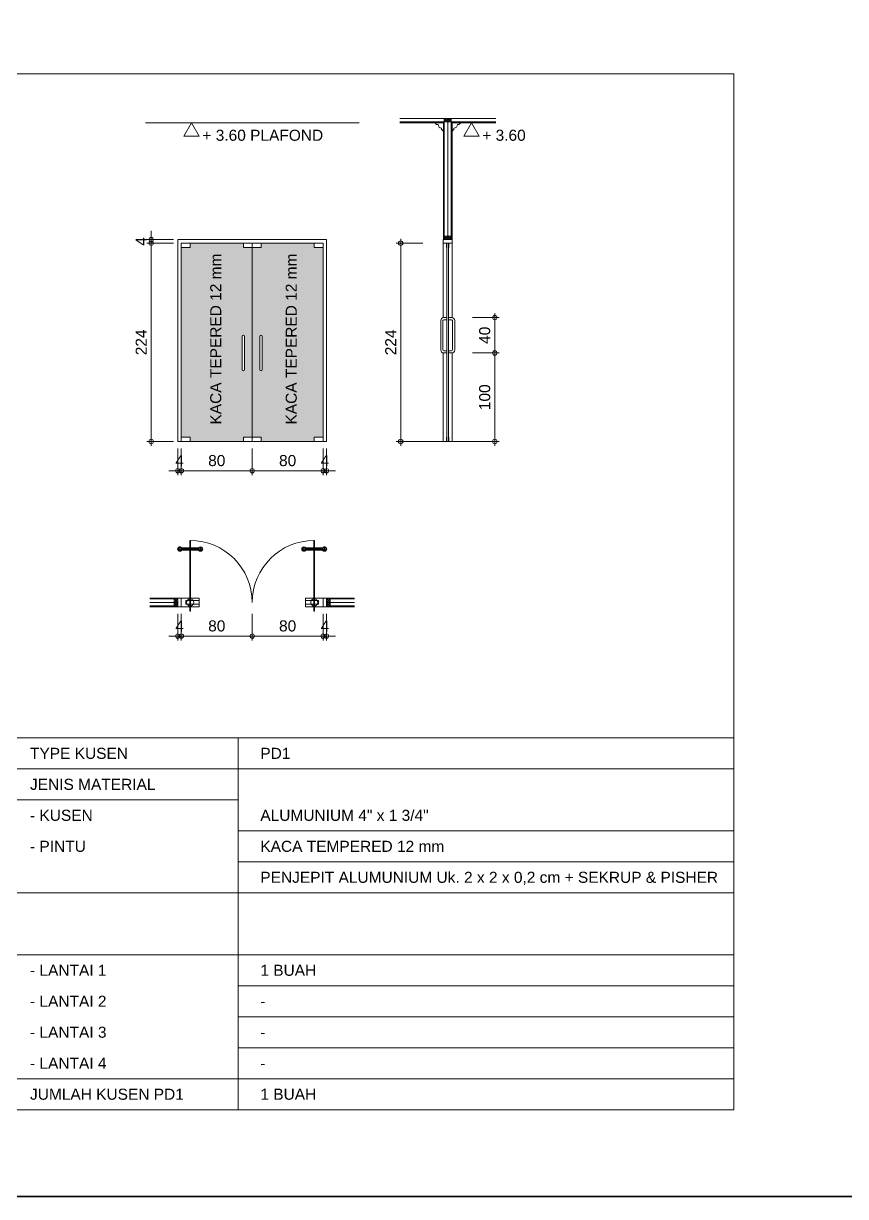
# Model space of a CAD drawing. Header units: millimetres. Extents: x -11 to 1625, y -267 to 180.
# Drawn here: x 1047.45 to 1066.01, y -46 to -19.5 of the extents above; entities that cross this region are included whole.
import ezdxf
from ezdxf.enums import TextEntityAlignment as Align

# ---------------------------------------------------------------- set-up
doc = ezdxf.new("R2010")
doc.units = ezdxf.units.MM
for name, color, linetype, lineweight in [('ars', 11, 'Continuous', 5), ('GRS KOP', 1, 'Continuous', 35), ('kop', 7, 'Continuous', 20), ('kus', 63, 'Continuous', 15), ('lan', 7, 'Continuous', 15), ('not', 7, 'Continuous', 20), ('PARTISI', 190, 'Continuous', 9), ('pla', 213, 'Continuous', 15), ('sol kaca', 9, 'Continuous', 0), ('u', 6, 'Continuous', 20)]:
    doc.layers.add(name, color=color, linetype=linetype, lineweight=lineweight)
doc.styles.add('BARU', font='complex.shx')
doc.styles.add('S', font='SIMPLEX', dxfattribs={"width": 1.1})
doc.styles.get("Standard").update_dxf_attribs({"font": 'ARIALUNI.TTF'})
doc.dimstyles.new('SK 50', dxfattribs={"dimtxt": 0.25, "dimasz": 0.1, "dimexe": 0, "dimexo": 0, "dimgap": 0.1, "dimtad": 1, "dimdec": 0, "dimlfac": 50, "dimzin": 12, "dimdsep": 46, "dimtxsty": 'Standard', "dimblk": 'BULAT', "dimcen": 0.1, "dimclrd": 256, "dimclre": 256, "dimclrt": 256, "dimadec": 0, "dimazin": 3, "dimtfac": 1, "dimtdec": 0, "dimtofl": 0, "dimtmove": 0, "dimatfit": 3, "dimldrblk": 'BULAT', "dimfxl": 0, "dimtolj": 1, "dimtzin": 0, "dimlwd": -1, "dimlwe": -1, "dimarcsym": 0})
pattern_1 = [(179.99999863, (168.150574, 1370.1802284), (6.07e-11, 0.0025352112676), [])]
pattern_2 = [(270.00000137, (2089.2034786, -550.872676), (0.0025352112676, 6.1e-11), [])]

# ---------------------------------------------------------------- blocks, each defined once
blk = doc.blocks.new('kop')
at = {"layer": 'GRS KOP'}
blk.add_lwpolyline([(1, 54), (83, 54), (83, 1), (1, 1)], close=True, dxfattribs=at)
at = {"layer": 'kop', "style": 'BARU', "flags": 4}
for p, height in [((73.8, 5.4), 0.35), ((80.303, 5.382), 0.25), ((73.8, 4.9), 0.35), ((80.303, 4.882), 0.25), ((73.8, 4.4), 0.35), ((80.303, 4.382), 0.25)]:
    blk.add_attdef('-', p, '', height=height, dxfattribs=at)
at = {"layer": 'kop', "flags": 4}
for tag, p in [('AR-00', (78.057, 2.648)), ('00', (81.238, 2.647))]:
    blk.add_attdef(tag, text='', height=0.35, dxfattribs=at).set_placement(p, align=Align.MIDDLE)
blk = doc.blocks.new('BULAT')
for p, q in [((-1, 0), (1, 0)), ((0, -1), (0, 1))]:
    blk.add_line(p, q)
blk.add_circle((0, 0), 0.5)
blk = doc.blocks.new('*D1682')
at = {"layer": 'Defpoints', "color": 0, "ltscale": 0.15}
for p in [(1056.465, -24.464), (1055.965, -28.944), (1056.465, -28.944)]:
    blk.add_point(p, dxfattribs=at)
at = {"layer": 'u', "ltscale": 0.15}
for p, q in [((1056.465, -24.464), (1055.965, -24.464)), ((1055.965, -24.564), (1055.965, -28.844)), ((1056.465, -28.944), (1055.965, -28.944))]:
    blk.add_line(p, q, dxfattribs=at)
at = {"layer": 'u', "ltscale": 0.15, "xscale": 0.1, "yscale": 0.1, "zscale": 0.1}
for p, rotation in [((1055.965, -24.464), 90), ((1055.965, -28.944), 270)]:
    blk.add_blockref('BULAT', p, dxfattribs=dict(at, rotation=rotation))
at = {"layer": 'u', "ltscale": 0.15, "insert": (1055.74, -26.704), "char_height": 0.25, "attachment_point": 5, "rotation": 90}
blk.add_mtext('\\A1;224', dxfattribs=at)
blk = doc.blocks.new('*D1683')
at = {"layer": 'Defpoints', "color": 0, "ltscale": 0.15}
for p in [(1057.59, -26.944), (1057.59, -28.944), (1058.09, -28.944)]:
    blk.add_point(p, dxfattribs=at)
at = {"layer": 'u', "ltscale": 0.15}
for p, q in [((1057.59, -26.944), (1058.09, -26.944)), ((1058.09, -27.044), (1058.09, -28.844)), ((1057.59, -28.944), (1058.09, -28.944))]:
    blk.add_line(p, q, dxfattribs=at)
at = {"layer": 'u', "ltscale": 0.15, "xscale": 0.1, "yscale": 0.1, "zscale": 0.1}
for p, rotation in [((1058.09, -26.944), 90), ((1058.09, -28.944), 270)]:
    blk.add_blockref('BULAT', p, dxfattribs=dict(at, rotation=rotation))
at = {"layer": 'u', "ltscale": 0.15, "insert": (1057.863, -27.944), "char_height": 0.25, "attachment_point": 5, "rotation": 90}
blk.add_mtext('\\A1;100', dxfattribs=at)
blk = doc.blocks.new('*D1684')
at = {"layer": 'Defpoints', "color": 0, "ltscale": 0.15}
for p in [(1057.59, -26.144), (1057.59, -26.944), (1058.09, -26.944)]:
    blk.add_point(p, dxfattribs=at)
at = {"layer": 'u', "ltscale": 0.15}
for p, q in [((1057.59, -26.144), (1058.09, -26.144)), ((1058.09, -26.244), (1058.09, -26.844)), ((1057.59, -26.944), (1058.09, -26.944))]:
    blk.add_line(p, q, dxfattribs=at)
at = {"layer": 'u', "ltscale": 0.15, "xscale": 0.1, "yscale": 0.1, "zscale": 0.1}
for p, rotation in [((1058.09, -26.144), 90), ((1058.09, -26.944), 270)]:
    blk.add_blockref('BULAT', p, dxfattribs=dict(at, rotation=rotation))
at = {"layer": 'u', "ltscale": 0.15, "insert": (1057.863, -26.544), "char_height": 0.25, "attachment_point": 5, "rotation": 90}
blk.add_mtext('\\A1;40', dxfattribs=at)
blk = doc.blocks.new('PEILA')
blk.add_lwpolyline([(-0.188, -0.325), (0.188, -0.325), (0, 0)], close=True)
at = {"style": 'S', "width": 1.1, "flags": 4}
blk.add_attdef('CAT', (0.265, -0.289), '', height=0.2, dxfattribs=at)
blk = doc.blocks.new('*D1694')
at = {"layer": 'Defpoints', "color": 0, "ltscale": 0.15}
for p in [(1050.833, -24.464), (1050.333, -28.944), (1050.833, -28.944)]:
    blk.add_point(p, dxfattribs=at)
at = {"layer": 'u', "ltscale": 0.15}
for p, q in [((1050.833, -24.464), (1050.333, -24.464)), ((1050.333, -24.564), (1050.333, -28.844)), ((1050.833, -28.944), (1050.333, -28.944))]:
    blk.add_line(p, q, dxfattribs=at)
at = {"layer": 'u', "ltscale": 0.15, "xscale": 0.1, "yscale": 0.1, "zscale": 0.1}
for p, rotation in [((1050.333, -24.464), 90), ((1050.333, -28.944), 270)]:
    blk.add_blockref('BULAT', p, dxfattribs=dict(at, rotation=rotation))
at = {"layer": 'u', "ltscale": 0.15, "insert": (1050.107, -26.704), "char_height": 0.25, "attachment_point": 5, "rotation": 90}
blk.add_mtext('\\A1;224', dxfattribs=at)
blk = doc.blocks.new('*D1695')
at = {"layer": 'Defpoints', "color": 0, "ltscale": 0.15}
for p in [(1050.333, -24.464), (1050.833, -24.384), (1050.833, -24.464)]:
    blk.add_point(p, dxfattribs=at)
at = {"layer": 'u', "ltscale": 0.15}
for p, q in [((1050.333, -24.284), (1050.333, -24.184)), ((1050.833, -24.384), (1050.333, -24.384)), ((1050.833, -24.464), (1050.333, -24.464)), ((1050.333, -24.564), (1050.333, -24.664))]:
    blk.add_line(p, q, dxfattribs=at)
at = {"layer": 'u', "ltscale": 0.15, "xscale": 0.1, "yscale": 0.1, "zscale": 0.1}
for p, rotation in [((1050.333, -24.384), 270), ((1050.333, -24.464), 90)]:
    blk.add_blockref('BULAT', p, dxfattribs=dict(at, rotation=rotation))
at = {"layer": 'u', "ltscale": 0.15, "insert": (1050.108, -24.424), "char_height": 0.25, "attachment_point": 5, "rotation": 90}
blk.add_mtext('\\A1;4', dxfattribs=at)
blk = doc.blocks.new('*D1696')
at = {"layer": 'Defpoints', "color": 0, "ltscale": 0.15}
for p in [(1051.013, -29.104), (1052.613, -29.104), (1052.613, -29.604)]:
    blk.add_point(p, dxfattribs=at)
at = {"layer": 'u', "ltscale": 0.15}
for p, q in [((1051.013, -29.104), (1051.013, -29.604)), ((1052.613, -29.104), (1052.613, -29.604)), ((1051.113, -29.604), (1052.513, -29.604))]:
    blk.add_line(p, q, dxfattribs=at)
at = {"layer": 'u', "ltscale": 0.15, "xscale": 0.1, "yscale": 0.1, "zscale": 0.1, "rotation": 180}
blk.add_blockref('BULAT', (1051.013, -29.604), dxfattribs=at)
at = {"layer": 'u', "ltscale": 0.15, "xscale": 0.1, "yscale": 0.1, "zscale": 0.1}
blk.add_blockref('BULAT', (1052.613, -29.604), dxfattribs=at)
at = {"layer": 'u', "ltscale": 0.15, "insert": (1051.813, -29.376), "char_height": 0.25, "attachment_point": 5}
blk.add_mtext('\\A1;80', dxfattribs=at)
blk = doc.blocks.new('*D1697')
at = {"layer": 'Defpoints', "color": 0, "ltscale": 0.15}
for p in [(1052.613, -29.104), (1054.213, -29.104), (1054.213, -29.604)]:
    blk.add_point(p, dxfattribs=at)
at = {"layer": 'u', "ltscale": 0.15}
for p, q in [((1052.613, -29.104), (1052.613, -29.604)), ((1054.213, -29.104), (1054.213, -29.604)), ((1052.713, -29.604), (1054.113, -29.604))]:
    blk.add_line(p, q, dxfattribs=at)
at = {"layer": 'u', "ltscale": 0.15, "xscale": 0.1, "yscale": 0.1, "zscale": 0.1, "rotation": 180}
blk.add_blockref('BULAT', (1052.613, -29.604), dxfattribs=at)
at = {"layer": 'u', "ltscale": 0.15, "xscale": 0.1, "yscale": 0.1, "zscale": 0.1}
blk.add_blockref('BULAT', (1054.213, -29.604), dxfattribs=at)
at = {"layer": 'u', "ltscale": 0.15, "insert": (1053.413, -29.376), "char_height": 0.25, "attachment_point": 5}
blk.add_mtext('\\A1;80', dxfattribs=at)
blk = doc.blocks.new('*D1698')
at = {"layer": 'Defpoints', "color": 0, "ltscale": 0.15}
for p in [(1054.213, -29.104), (1054.293, -29.104), (1054.293, -29.604)]:
    blk.add_point(p, dxfattribs=at)
at = {"layer": 'u', "ltscale": 0.15}
for p, q in [((1054.213, -29.104), (1054.213, -29.604)), ((1054.293, -29.104), (1054.293, -29.604)), ((1054.113, -29.604), (1054.013, -29.604)), ((1054.393, -29.604), (1054.493, -29.604))]:
    blk.add_line(p, q, dxfattribs=at)
at = {"layer": 'u', "ltscale": 0.15, "xscale": 0.1, "yscale": 0.1, "zscale": 0.1}
blk.add_blockref('BULAT', (1054.213, -29.604), dxfattribs=at)
at = {"layer": 'u', "ltscale": 0.15, "xscale": 0.1, "yscale": 0.1, "zscale": 0.1, "rotation": 180}
blk.add_blockref('BULAT', (1054.293, -29.604), dxfattribs=at)
at = {"layer": 'u', "ltscale": 0.15, "insert": (1054.253, -29.379), "char_height": 0.25, "attachment_point": 5}
blk.add_mtext('\\A1;4', dxfattribs=at)
blk = doc.blocks.new('*D1699')
at = {"layer": 'Defpoints', "color": 0, "ltscale": 0.15}
for p in [(1050.933, -29.104), (1051.013, -29.104), (1051.013, -29.604)]:
    blk.add_point(p, dxfattribs=at)
at = {"layer": 'u', "ltscale": 0.15}
for p, q in [((1050.933, -29.104), (1050.933, -29.604)), ((1051.013, -29.104), (1051.013, -29.604)), ((1050.833, -29.604), (1050.733, -29.604)), ((1051.113, -29.604), (1051.213, -29.604))]:
    blk.add_line(p, q, dxfattribs=at)
at = {"layer": 'u', "ltscale": 0.15, "xscale": 0.1, "yscale": 0.1, "zscale": 0.1}
blk.add_blockref('BULAT', (1050.933, -29.604), dxfattribs=at)
at = {"layer": 'u', "ltscale": 0.15, "xscale": 0.1, "yscale": 0.1, "zscale": 0.1, "rotation": 180}
blk.add_blockref('BULAT', (1051.013, -29.604), dxfattribs=at)
at = {"layer": 'u', "ltscale": 0.15, "insert": (1050.973, -29.379), "char_height": 0.25, "attachment_point": 5}
blk.add_mtext('\\A1;4', dxfattribs=at)
blk = doc.blocks.new('*D1770')
at = {"layer": 'Defpoints', "color": 0, "ltscale": 0.15}
for p in [(1051.013, -32.839), (1052.613, -32.839), (1052.613, -33.339)]:
    blk.add_point(p, dxfattribs=at)
at = {"layer": 'u', "ltscale": 0.15}
for p, q in [((1051.013, -32.839), (1051.013, -33.339)), ((1052.613, -32.839), (1052.613, -33.339)), ((1051.113, -33.339), (1052.513, -33.339))]:
    blk.add_line(p, q, dxfattribs=at)
at = {"layer": 'u', "ltscale": 0.15, "xscale": 0.1, "yscale": 0.1, "zscale": 0.1, "rotation": 180}
blk.add_blockref('BULAT', (1051.013, -33.339), dxfattribs=at)
at = {"layer": 'u', "ltscale": 0.15, "xscale": 0.1, "yscale": 0.1, "zscale": 0.1}
blk.add_blockref('BULAT', (1052.613, -33.339), dxfattribs=at)
at = {"layer": 'u', "ltscale": 0.15, "insert": (1051.813, -33.111), "char_height": 0.25, "attachment_point": 5}
blk.add_mtext('\\A1;80', dxfattribs=at)
blk = doc.blocks.new('*D1771')
at = {"layer": 'Defpoints', "color": 0, "ltscale": 0.15}
for p in [(1052.613, -32.839), (1054.213, -32.839), (1054.213, -33.339)]:
    blk.add_point(p, dxfattribs=at)
at = {"layer": 'u', "ltscale": 0.15}
for p, q in [((1052.613, -32.839), (1052.613, -33.339)), ((1054.213, -32.839), (1054.213, -33.339)), ((1052.713, -33.339), (1054.113, -33.339))]:
    blk.add_line(p, q, dxfattribs=at)
at = {"layer": 'u', "ltscale": 0.15, "xscale": 0.1, "yscale": 0.1, "zscale": 0.1, "rotation": 180}
blk.add_blockref('BULAT', (1052.613, -33.339), dxfattribs=at)
at = {"layer": 'u', "ltscale": 0.15, "xscale": 0.1, "yscale": 0.1, "zscale": 0.1}
blk.add_blockref('BULAT', (1054.213, -33.339), dxfattribs=at)
at = {"layer": 'u', "ltscale": 0.15, "insert": (1053.413, -33.111), "char_height": 0.25, "attachment_point": 5}
blk.add_mtext('\\A1;80', dxfattribs=at)
blk = doc.blocks.new('*D1772')
at = {"layer": 'Defpoints', "color": 0, "ltscale": 0.15}
for p in [(1054.213, -32.839), (1054.293, -32.839), (1054.293, -33.339)]:
    blk.add_point(p, dxfattribs=at)
at = {"layer": 'u', "ltscale": 0.15}
for p, q in [((1054.213, -32.839), (1054.213, -33.339)), ((1054.293, -32.839), (1054.293, -33.339)), ((1054.113, -33.339), (1054.013, -33.339)), ((1054.393, -33.339), (1054.493, -33.339))]:
    blk.add_line(p, q, dxfattribs=at)
at = {"layer": 'u', "ltscale": 0.15, "xscale": 0.1, "yscale": 0.1, "zscale": 0.1}
blk.add_blockref('BULAT', (1054.213, -33.339), dxfattribs=at)
at = {"layer": 'u', "ltscale": 0.15, "xscale": 0.1, "yscale": 0.1, "zscale": 0.1, "rotation": 180}
blk.add_blockref('BULAT', (1054.293, -33.339), dxfattribs=at)
at = {"layer": 'u', "ltscale": 0.15, "insert": (1054.253, -33.114), "char_height": 0.25, "attachment_point": 5}
blk.add_mtext('\\A1;4', dxfattribs=at)
blk = doc.blocks.new('*D1773')
at = {"layer": 'Defpoints', "color": 0, "ltscale": 0.15}
for p in [(1050.933, -32.839), (1051.013, -32.839), (1051.013, -33.339)]:
    blk.add_point(p, dxfattribs=at)
at = {"layer": 'u', "ltscale": 0.15}
for p, q in [((1050.933, -32.839), (1050.933, -33.339)), ((1051.013, -32.839), (1051.013, -33.339)), ((1050.833, -33.339), (1050.733, -33.339)), ((1051.113, -33.339), (1051.213, -33.339))]:
    blk.add_line(p, q, dxfattribs=at)
at = {"layer": 'u', "ltscale": 0.15, "xscale": 0.1, "yscale": 0.1, "zscale": 0.1}
blk.add_blockref('BULAT', (1050.933, -33.339), dxfattribs=at)
at = {"layer": 'u', "ltscale": 0.15, "xscale": 0.1, "yscale": 0.1, "zscale": 0.1, "rotation": 180}
blk.add_blockref('BULAT', (1051.013, -33.339), dxfattribs=at)
at = {"layer": 'u', "ltscale": 0.15, "insert": (1050.973, -33.114), "char_height": 0.25, "attachment_point": 5}
blk.add_mtext('\\A1;4', dxfattribs=at)

msp = doc.modelspace()

# ---------------------------------------------------------------- hatches: boundary and pattern name
at = {"layer": 'kus', "lineweight": 5}
h = msp.add_hatch(dxfattribs=at)
h.set_pattern_fill('ANSI31', color=256, scale=0.020282, angle=-315.00000137, style=0)
h.set_pattern_definition(pattern_1)
h.paths.add_polyline_path([(1050.9299777, -31.3737634, 1), (1051.0313862, -31.3737634, 1)])
h.paths.add_polyline_path([(1050.9416346, -31.3737634, -1), (1051.0197293, -31.3737634, -1)], flags=16)
h = msp.add_hatch(dxfattribs=at)
h.set_pattern_fill('ANSI31', color=256, scale=0.020282, angle=-315.00000137, style=0)
h.set_pattern_definition(pattern_2)
h.paths.add_polyline_path([(1051.4961662, -31.3737634, -1), (1051.3947578, -31.3737634, -1)])
h.paths.add_polyline_path([(1051.4845094, -31.3737634, 1), (1051.4064147, -31.3737634, 1)], flags=16)
h = msp.add_hatch(dxfattribs=at)
h.set_pattern_fill('ANSI31', color=256, scale=0.020282, angle=-315.00000137, style=0)
h.set_pattern_definition(pattern_2)
h.paths.add_polyline_path([(1053.7299777, -31.3737634, 1), (1053.8313862, -31.3737634, 1)])
h.paths.add_polyline_path([(1053.7416346, -31.3737634, -1), (1053.8197293, -31.3737634, -1)], flags=16)
h = msp.add_hatch(dxfattribs=at)
h.set_pattern_fill('ANSI31', color=256, scale=0.020282, angle=-315.00000137, style=0)
h.set_pattern_definition(pattern_1)
h.paths.add_polyline_path([(1054.2961662, -31.3737634, -1), (1054.1947578, -31.3737634, -1)])
h.paths.add_polyline_path([(1054.2845094, -31.3737634, 1), (1054.2064147, -31.3737634, 1)], flags=16)
at = {"layer": 'sol kaca'}
h = msp.add_hatch(color=256, dxfattribs=at)
h.dxf.hatch_style = 1
h.paths.add_polyline_path([(1052.613072, -24.5639034), (1052.413072, -24.5639034), (1052.413072, -24.4639034), (1051.213072, -24.4639034), (1051.213072, -24.5639034), (1051.013072, -24.5639034), (1051.013072, -28.8439034), (1051.213072, -28.8439034), (1051.213072, -28.9439034), (1052.413072, -28.9439034), (1052.413072, -28.8439034), (1052.613072, -28.8439034)])
h.paths.add_polyline_path([(1052.388072, -26.5689034, -1), (1052.438072, -26.5689034), (1052.438072, -27.3189034, -1), (1052.388072, -27.3189034)], flags=16)
h.paths.add_polyline_path([(1054.213072, -24.5639034), (1054.013072, -24.5639034), (1054.013072, -24.4639034), (1052.813072, -24.4639034), (1052.813072, -24.5639034), (1052.613072, -24.5639034), (1052.613072, -28.8439034), (1052.813072, -28.8439034), (1052.813072, -28.9439034), (1054.013072, -28.9439034), (1054.013072, -28.8439034), (1054.213072, -28.8439034)])
h.paths.add_polyline_path([(1052.838072, -27.3189034, -1), (1052.788072, -27.3189034), (1052.788072, -26.5689034, -1), (1052.838072, -26.5689034)], flags=16)

# ---------------------------------------------------------------- linework, layer by layer
at = {"layer": 'ars'}
for p, q in [((1056.9478896, -21.7239034), (1057.0278896, -21.6439034)), ((1056.9478896, -21.6439034), (1057.0278896, -21.7239034)), ((1057.0278896, -21.6439034), (1057.1078896, -21.7239034)), ((1057.0278896, -21.7239034), (1057.1078896, -21.6439034)), ((1056.9478896, -21.7439034), (1055.9447009, -21.7439034)), ((1056.9298896, -24.3839034), (1056.9298896, -21.7439034)), ((1057.1078896, -21.7439034), (1058.1110783, -21.7439034)), ((1057.1258896, -24.3839034), (1057.1258896, -21.7439034)), ((1056.9478896, -24.3839034), (1057.0278896, -24.3039034)), ((1056.9478896, -24.3039034), (1057.0278896, -24.3839034)), ((1057.0278896, -24.3039034), (1057.1078896, -24.3839034)), ((1057.0278896, -24.3839034), (1057.1078896, -24.3039034)), ((1050.933072, -32.4811155), (1050.3014784, -32.4811155)), ((1050.933072, -32.4991155), (1050.853072, -32.5791155)), ((1050.853072, -32.4991155), (1050.933072, -32.5791155)), ((1050.853072, -32.5791155), (1050.933072, -32.6591155)), ((1050.933072, -32.5791155), (1050.853072, -32.6591155)), ((1054.293072, -32.4811155), (1054.9246656, -32.4811155)), ((1054.293072, -32.4991155), (1054.373072, -32.5791155)), ((1054.373072, -32.4991155), (1054.293072, -32.5791155)), ((1054.373072, -32.5791155), (1054.293072, -32.6591155)), ((1054.293072, -32.5791155), (1054.373072, -32.6591155)), ((1050.933072, -32.6771155), (1050.3014784, -32.6771155)), ((1054.293072, -32.6771155), (1054.9246656, -32.6771155))]:
    msp.add_line(p, q, dxfattribs=at)
at = {"layer": 'kus'}
for p, q in [((1050.933072, -28.9439034), (1050.933072, -24.3839034)), ((1054.293072, -24.3839034), (1050.933072, -24.3839034)), ((1051.013072, -28.9439034), (1051.013072, -24.4639034)), ((1054.213072, -24.4639034), (1051.013072, -24.4639034)), ((1051.013072, -24.5639034), (1051.213072, -24.5639034)), ((1051.213072, -24.5639034), (1051.213072, -24.4639034)), ((1052.413072, -24.5639034), (1052.413072, -24.4639034)), ((1052.413072, -24.5639034), (1052.813072, -24.5639034)), ((1052.613072, -28.9439034), (1052.613072, -24.4639034)), ((1052.813072, -24.5639034), (1052.813072, -24.4639034)), ((1054.013072, -24.5639034), (1054.013072, -24.4639034)), ((1054.013072, -24.5639034), (1054.213072, -24.5639034)), ((1054.213072, -28.9439034), (1054.213072, -24.4639034)), ((1054.293072, -28.9439034), (1054.293072, -24.3839034)), ((1056.9278896, -24.4639034), (1056.9278896, -26.1449397)), ((1056.9998896, -24.4639034), (1056.9998896, -24.5639034)), ((1057.0098896, -24.5639034), (1056.9998896, -24.5639034)), ((1057.0098896, -24.4639034), (1057.0098896, -28.9439034)), ((1057.0458896, -24.4639034), (1057.0458896, -28.9439034)), ((1057.0558896, -24.5639034), (1057.0458896, -24.5639034)), ((1057.0558896, -24.4639034), (1057.0558896, -24.5639034)), ((1057.1278896, -24.4639034), (1057.1278896, -26.1449397)), ((1056.8698896, -26.2139034), (1056.8698896, -26.8739034)), ((1056.9198896, -26.2139034), (1056.9198896, -26.8739034)), ((1056.9398896, -26.1439034), (1057.0098896, -26.1439034)), ((1056.9398896, -26.1939034), (1057.0098896, -26.1939034)), ((1057.1158896, -26.1439034), (1057.0458896, -26.1439034)), ((1057.1158896, -26.1939034), (1057.0458896, -26.1939034)), ((1057.1358896, -26.2139034), (1057.1358896, -26.8739034)), ((1057.1858896, -26.2139034), (1057.1858896, -26.8739034)), ((1056.9278896, -26.9428672), (1056.9278896, -28.9439034)), ((1056.9398896, -26.8939034), (1057.0098896, -26.8939034)), ((1056.9398896, -26.9439034), (1057.0098896, -26.9439034)), ((1057.1158896, -26.8939034), (1057.0458896, -26.8939034)), ((1057.1158896, -26.9439034), (1057.0458896, -26.9439034)), ((1057.1278896, -26.9428672), (1057.1278896, -28.9439034)), ((1051.013072, -28.8439034), (1051.213072, -28.8439034)), ((1051.213072, -28.8439034), (1051.213072, -28.9439034)), ((1052.413072, -28.8439034), (1052.813072, -28.8439034)), ((1052.413072, -28.8439034), (1052.413072, -28.9439034)), ((1052.813072, -28.8439034), (1052.813072, -28.9439034)), ((1054.013072, -28.8439034), (1054.213072, -28.8439034)), ((1054.013072, -28.8439034), (1054.013072, -28.9439034)), ((1057.0098896, -28.8439034), (1056.9998896, -28.8439034)), ((1056.9998896, -28.9439034), (1056.9998896, -28.8439034)), ((1057.0558896, -28.8439034), (1057.0458896, -28.8439034)), ((1057.0558896, -28.9439034), (1057.0558896, -28.8439034))]:
    msp.add_line(p, q, dxfattribs=at)
at = {"layer": 'kus', "lineweight": 5}
for p, q in [((1050.9416346, -31.3737634), (1051.0197293, -31.3737634)), ((1051.0245931, -31.3991156), (1051.203072, -31.3991155)), ((1051.4015509, -31.3991156), (1051.223072, -31.3991155)), ((1051.4845094, -31.3737634), (1051.4064147, -31.3737634)), ((1053.7416346, -31.3737634), (1053.8197293, -31.3737634)), ((1053.8245931, -31.3991156), (1054.003072, -31.3991155)), ((1054.2015509, -31.3991156), (1054.023072, -31.3991155)), ((1054.2845094, -31.3737634), (1054.2064147, -31.3737634))]:
    msp.add_line(p, q, dxfattribs=at)
at = {"layer": 'kus', "color": 9, "lineweight": 5}
for p, q in [((1051.203072, -31.3484113), (1051.0245931, -31.3484113)), ((1051.223072, -31.3484113), (1051.4015509, -31.3484113)), ((1054.003072, -31.3484113), (1053.8245931, -31.3484113)), ((1054.023072, -31.3484113), (1054.2015509, -31.3484113))]:
    msp.add_line(p, q, dxfattribs=at)
at = {"layer": 'kus', "color": 8, "lineweight": 5}
for p, q in [((1051.203072, -31.3505406), (1051.0257555, -31.3505406)), ((1051.203072, -31.3547992), (1051.0277062, -31.3547992)), ((1051.203072, -31.3630121), (1051.0302332, -31.3630121)), ((1051.203072, -31.3767007), (1051.031301, -31.3767007)), ((1051.223072, -31.3505406), (1051.4003885, -31.3505406)), ((1051.223072, -31.3547992), (1051.3984378, -31.3547992)), ((1051.223072, -31.3630121), (1051.3959108, -31.3630121)), ((1051.223072, -31.3767007), (1051.3948429, -31.3767007)), ((1054.003072, -31.3505406), (1053.8257555, -31.3505406)), ((1054.003072, -31.3547992), (1053.8277062, -31.3547992)), ((1054.003072, -31.3630121), (1053.8302332, -31.3630121)), ((1054.003072, -31.3767007), (1053.831301, -31.3767007)), ((1054.023072, -31.3505406), (1054.2003885, -31.3505406)), ((1054.023072, -31.3547992), (1054.1984378, -31.3547992)), ((1054.023072, -31.3630121), (1054.1959108, -31.3630121)), ((1054.023072, -31.3767007), (1054.1948429, -31.3767007))]:
    msp.add_line(p, q, dxfattribs=at)
at = {"layer": 'kus'}
for points in [[(1056.9278896, -24.4639034), (1057.1278896, -24.4639034), (1057.1278896, -24.3839034), (1056.9278896, -24.3839034)], [(1051.013072, -32.6791155), (1050.933072, -32.6791155), (1050.933072, -32.4791155), (1051.013072, -32.4791155)], [(1054.213072, -32.6791155), (1054.293072, -32.6791155), (1054.293072, -32.4791155), (1054.213072, -32.4791155)]]:
    msp.add_lwpolyline(points, close=True, dxfattribs=at)
for points in [[(1052.438072, -26.5689034, 1), (1052.388072, -26.5689034), (1052.388072, -27.3189034, 1), (1052.438072, -27.3189034)], [(1052.788072, -26.5689034, -1), (1052.838072, -26.5689034), (1052.838072, -27.3189034, -1), (1052.788072, -27.3189034)]]:
    msp.add_lwpolyline(points, format="xyb", close=True, dxfattribs=at)
for points in [[(1051.2030584, -32.779102), (1051.203072, -31.1791155), (1051.223072, -31.1791155), (1051.2230584, -32.779102), (1051.2030584, -32.779102)], [(1054.0230856, -32.779102), (1054.023072, -31.1791155), (1054.003072, -31.1791155), (1054.0030856, -32.779102), (1054.0230856, -32.779102)], [(1051.013072, -32.4791155), (1051.013072, -32.6791155), (1051.413072, -32.6791155), (1051.413072, -32.4791155), (1051.013072, -32.4791155)], [(1054.213072, -32.4791155), (1054.213072, -32.6791155), (1053.813072, -32.6791155), (1053.813072, -32.4791155), (1054.213072, -32.4791155)]]:
    msp.add_lwpolyline(points, dxfattribs=at)
at = {"layer": 'kus', "lineweight": 5}
for points in [[(1050.980682, -31.4128108), (1050.980682, -31.3347161)], [(1051.445462, -31.4128108), (1051.445462, -31.3347161)], [(1053.780682, -31.4128108), (1053.780682, -31.3347161)], [(1054.245462, -31.4128108), (1054.245462, -31.3347161)]]:
    msp.add_lwpolyline(points, dxfattribs=at)
at = {"layer": 'kus', "lineweight": 9}
for points in [[(1051.2130584, -32.6191155), (1051.2130584, -32.5391155), (1051.1130584, -32.5391155), (1051.1130584, -32.6191155)], [(1051.4130584, -32.6191155), (1051.4130584, -32.5391155), (1051.2130584, -32.5391155), (1051.2130584, -32.6191155)], [(1053.8130856, -32.6191155), (1053.8130856, -32.5391155), (1054.0130856, -32.5391155), (1054.0130856, -32.6191155)], [(1054.0130856, -32.6191155), (1054.0130856, -32.5391155), (1054.1130856, -32.5391155), (1054.1130856, -32.6191155)]]:
    msp.add_lwpolyline(points, close=True, dxfattribs=at)
at = {"layer": 'kus', "lineweight": 5}
for centre, radius in [((1050.980682, -31.3737634), 0.0507042), ((1050.980682, -31.3737634), 0.0390474), ((1051.445462, -31.3737634), 0.0507042), ((1051.445462, -31.3737634), 0.0390474), ((1053.780682, -31.3737634), 0.0507042), ((1053.780682, -31.3737634), 0.0390474), ((1054.245462, -31.3737634), 0.0507042), ((1054.245462, -31.3737634), 0.0390474)]:
    msp.add_circle(centre, radius, dxfattribs=at)
at = {"layer": 'kus'}
for centre in [(1051.213072, -32.5791155), (1054.013072, -32.5791155)]:
    msp.add_circle(centre, 0.08, dxfattribs=at)
for centre, radius, start, end in [((1056.9398896, -26.2139034), 0.07, 90, 180), ((1056.9398896, -26.2139034), 0.02, 90, 180), ((1057.1158896, -26.2139034), 0.07, 0, 90), ((1057.1158896, -26.2139034), 0.02, 0, 90), ((1056.9398896, -26.8739034), 0.07, 180, 270), ((1056.9398896, -26.8739034), 0.02, 180, 270), ((1057.1158896, -26.8739034), 0.02, 270, 0), ((1057.1158896, -26.8739034), 0.07, 270, 0), ((1051.213072, -32.5791155), 1.4, 360, 90), ((1054.013072, -32.5791155), 1.4, 90, 180)]:
    msp.add_arc(centre, radius, start, end, dxfattribs=at)
at = {"layer": 'lan'}
for p, q in [((1063.4876631, -20.6383231), (997.9151349, -20.6383231)), ((1063.4876631, -44.0383231), (1063.4876631, -20.6383231)), ((1050.933072, -28.9439034), (1054.293072, -28.9439034)), ((1055.8927009, -28.9439034), (1057.7216301, -28.9439034)), ((1063.4876631, -35.6383231), (997.9151349, -35.6383231)), ((1052.2968204, -44.0383231), (1052.2968204, -35.6383231)), ((1063.4876631, -36.3383231), (1047.2968204, -36.3383231)), ((1052.2968204, -37.0383231), (1047.2968204, -37.0383231)), ((1063.4876631, -37.7383231), (1052.2968204, -37.7383231)), ((1063.4876631, -38.4383231), (1052.2968204, -38.4383231)), ((1063.4876631, -39.1383231), (1047.2968204, -39.1383231)), ((1063.4876631, -40.5383231), (1047.2968204, -40.5383231)), ((1063.4876631, -41.2383231), (1052.2968204, -41.2383231)), ((1063.4876631, -41.9383231), (1052.2968204, -41.9383231)), ((1063.4876631, -42.6383231), (1052.2968204, -42.6383231)), ((1063.4876631, -43.3383231), (1047.2968204, -43.3383231)), ((1063.4876631, -44.0383231), (997.9151349, -44.0383231))]:
    msp.add_line(p, q, dxfattribs=at)
for points in [[(1056.7698896, -21.7839034), (1056.7698896, -21.7639034), (1056.7498896, -21.7639034), (1056.7498896, -21.7439034), (1056.9298896, -21.7439034), (1056.9298896, -21.9239034), (1056.9098896, -21.9239034), (1056.9098896, -21.9039034), (1056.8898896, -21.9039034), (1056.8898896, -21.8639034, -0.4142135624), (1056.8098896, -21.7839034)], [(1057.2858896, -21.7839034), (1057.2858896, -21.7639034), (1057.3058896, -21.7639034), (1057.3058896, -21.7439034), (1057.1258896, -21.7439034), (1057.1258896, -21.9239034), (1057.1458896, -21.9239034), (1057.1458896, -21.9039034), (1057.1658896, -21.9039034), (1057.1658896, -21.8639034, 0.4142135624), (1057.2458896, -21.7839034)]]:
    msp.add_lwpolyline(points, format="xyb", close=True, dxfattribs=at)
at = {"layer": 'PARTISI'}
for p, q in [((1056.9478896, -24.3839034), (1056.9478896, -21.6439034)), ((1056.9478896, -21.6439034), (1057.1078896, -21.6439034)), ((1057.0278896, -24.3839034), (1057.0278896, -21.6439034)), ((1057.1078896, -24.3839034), (1057.1078896, -21.6439034)), ((1056.9478896, -24.3039034), (1057.1078896, -24.3039034)), ((1050.933072, -32.4991155), (1050.3014784, -32.4991155)), ((1050.933072, -32.5791155), (1050.3014784, -32.5791155)), ((1050.853072, -32.6591155), (1050.853072, -32.4991155)), ((1054.293072, -32.4991155), (1054.9246656, -32.4991155)), ((1054.293072, -32.5791155), (1054.9246656, -32.5791155)), ((1054.373072, -32.6591155), (1054.373072, -32.4991155)), ((1050.933072, -32.6591155), (1050.3014784, -32.6591155)), ((1054.293072, -32.6591155), (1054.9246656, -32.6591155))]:
    msp.add_line(p, q, dxfattribs=at)
at = {"layer": 'pla'}
for p, q in [((1055.9447009, -21.6439034), (1058.1110783, -21.6439034)), ((1055.9447009, -21.7239034), (1058.1110783, -21.7239034)), ((1055.0246656, -21.7439034), (1050.2014784, -21.7439034))]:
    msp.add_line(p, q, dxfattribs=at)

# ---------------------------------------------------------------- block references
at = {"layer": 'kop'}
msp.add_blockref('kop', (995.2141622, -47), dxfattribs=at)
at = {"layer": 'not'}
ref = msp.add_blockref('PEILA', (1051.2454428, -21.7439034), dxfattribs=dict(at, xscale=0.9237604307034012, yscale=0.9237604307034012, zscale=0.9237604307034012))
ref.add_attrib('CAT', '+ 3.60 PLAFOND', (1051.4887881, -22.1504553), dxfattribs={"layer": '0', "height": 0.25, "flags": 4})
ref = msp.add_blockref('PEILA', (1057.5641838, -21.7439034), dxfattribs=dict(at, xscale=0.9237604307034012, yscale=0.9237604307034012, zscale=0.9237604307034012))
ref.add_attrib('CAT', '+ 3.60', (1057.8075291, -22.1504553), dxfattribs={"layer": '0', "height": 0.25, "flags": 4})

# ---------------------------------------------------------------- texts
for p in [(1051.7902917, -26.6295184), (1053.4942266, -26.6295184)]:
    msp.add_text('KACA TEPERED 12 mm', height=0.25, rotation=90, dxfattribs=at).set_placement(p, align=Align.MIDDLE)
for s, p in [('TYPE KUSEN', (1047.5968204, -36.1133231)), ('PD1', (1052.7968204, -36.1133231)), ('JENIS MATERIAL', (1047.5968204, -36.8133231)), ('- KUSEN', (1047.5968204, -37.5133231)), ('ALUMUNIUM 4" x 1 3/4"', (1052.7968204, -37.5133231)), ('- PINTU', (1047.5968204, -38.2133231)), ('KACA TEMPERED 12 mm', (1052.7968204, -38.2133231)), ('PENJEPIT ALUMUNIUM Uk. 2 x 2 x 0,2 cm + SEKRUP & PISHER ', (1052.7968204, -38.9133231)), ('- LANTAI 1', (1047.5968204, -41.0133231)), ('1 BUAH', (1052.7968204, -41.0133231)), ('- LANTAI 2', (1047.5968204, -41.7133231)), ('-', (1052.7968204, -41.7133231)), ('- LANTAI 3', (1047.5968204, -42.4133231)), ('-', (1052.7968204, -42.4133231)), ('- LANTAI 4', (1047.5968204, -43.1133231)), ('-', (1052.7968204, -43.1133231)), ('JUMLAH KUSEN PD1', (1047.5968204, -43.8133231)), ('1 BUAH', (1052.7968204, -43.8133231))]:
    msp.add_text(s, height=0.25, dxfattribs=at).set_placement(p)

# ---------------------------------------------------------------- dimensions: what is measured, and where the dimension line sits
at = {"layer": 'u', "ltscale": 0.15}
for base, p1, p2, picture, middle in [((1050.333072, -28.9439034), (1050.833072, -24.4639034), (1050.833072, -28.9439034), '*D1694', (1050.333072, -26.7039034)), ((1050.333072, -24.4639034), (1050.833072, -24.3839034), (1050.833072, -24.4639034), '*D1695', (1050.333072, -24.4239034)), ((1055.9654935, -28.9439034), (1056.4654935, -24.4639034), (1056.4654935, -28.9439034), '*D1682', (1055.9654935, -26.7039034)), ((1058.0902858, -26.9439034), (1057.5902858, -26.1439034), (1057.5902858, -26.9439034), '*D1684', (1058.0902858, -26.5439034)), ((1058.0902858, -28.9439034), (1057.5902858, -26.9439034), (1057.5902858, -28.9439034), '*D1683', (1058.0902858, -27.9439034))]:
    dim = msp.add_linear_dim(base=base, p1=p1, p2=p2, angle=270, dimstyle='SK 50', dxfattribs=at)
    dim.commit()
    dim.dimension.update_dxf_attribs({"geometry": picture, "text_midpoint": middle, "dimtype": 160})
for base, p1, p2, picture, middle in [((1051.013072, -29.6039034), (1050.933072, -29.1039034), (1051.013072, -29.1039034), '*D1699', (1050.973072, -29.6039034)), ((1052.613072, -29.6039034), (1051.013072, -29.1039034), (1052.613072, -29.1039034), '*D1696', (1051.813072, -29.6039034)), ((1054.213072, -29.6039034), (1052.613072, -29.1039034), (1054.213072, -29.1039034), '*D1697', (1053.413072, -29.6039034)), ((1054.293072, -29.6039034), (1054.213072, -29.1039034), (1054.293072, -29.1039034), '*D1698', (1054.253072, -29.6039034)), ((1051.013072, -33.3391155), (1050.933072, -32.8391155), (1051.013072, -32.8391155), '*D1773', (1050.973072, -33.3391155)), ((1052.613072, -33.3391155), (1051.013072, -32.8391155), (1052.613072, -32.8391155), '*D1770', (1051.813072, -33.3391155)), ((1054.213072, -33.3391155), (1052.613072, -32.8391155), (1054.213072, -32.8391155), '*D1771', (1053.413072, -33.3391155)), ((1054.293072, -33.3391155), (1054.213072, -32.8391155), (1054.293072, -32.8391155), '*D1772', (1054.253072, -33.3391155))]:
    dim = msp.add_linear_dim(base=base, p1=p1, p2=p2, dimstyle='SK 50', dxfattribs=at)
    dim.commit()
    dim.dimension.update_dxf_attribs({"geometry": picture, "text_midpoint": middle, "dimtype": 160})

doc.saveas('drawing.dxf')
